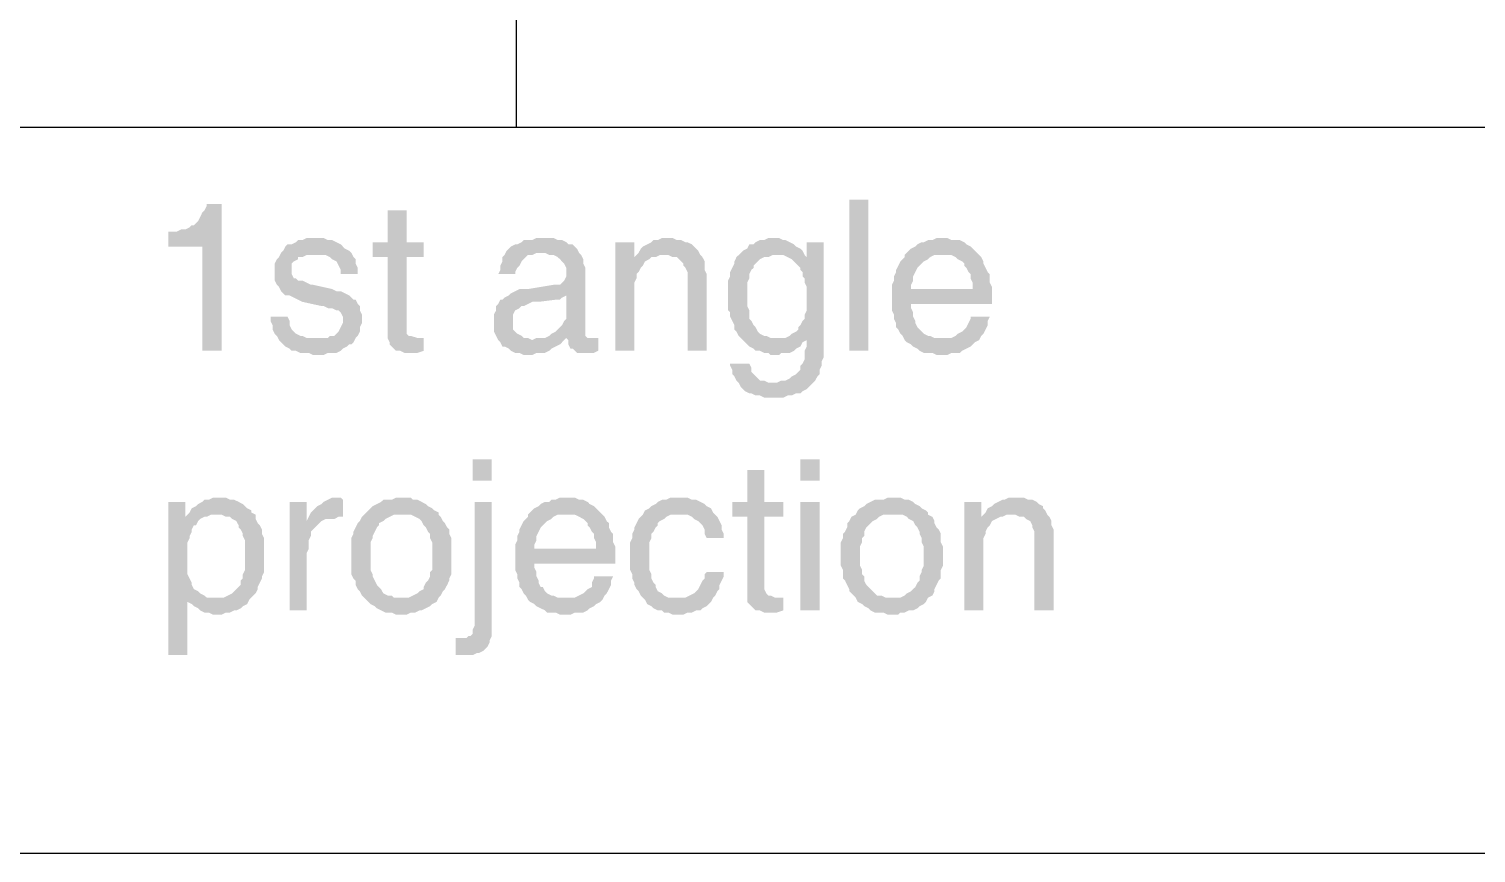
# Model space of a CAD drawing. Header units: inches. Extents: x 3613 to 8393, y -2205 to -794.
# Drawn here: x 4394.09 to 4424.78, y -2185.12 to -2167.65 of the extents above; entities that cross this region are included whole.
import ezdxf

# ---------------------------------------------------------------- set-up
doc = ezdxf.new("R2010")
doc.units = ezdxf.units.IN
doc.header["$MEASUREMENT"] = 0

msp = doc.modelspace()

# ---------------------------------------------------------------- hatches: boundary and pattern name
at = {"transparency": 33554559}
for points in [[(4411.491, -2174.472), (4411.491, -2171.268), (4411.898, -2171.268), (4411.898, -2174.472)], [(4398.178, -2171.358), (4397.862, -2171.358), (4397.862, -2171.403), (4397.816, -2171.493), (4397.771, -2171.538), (4397.726, -2171.629), (4397.681, -2171.719), (4397.636, -2171.764), (4397.591, -2171.809), (4397.546, -2171.809), (4397.501, -2171.854), (4397.41, -2171.9), (4397.32, -2171.9), (4397.23, -2171.945), (4397.049, -2171.945), (4397.049, -2172.261), (4397.771, -2172.261), (4397.771, -2174.472), (4398.178, -2174.472)], [(4402.104, -2171.493), (4401.698, -2171.493), (4401.698, -2172.17), (4401.382, -2172.17), (4401.382, -2172.486), (4401.698, -2172.486), (4401.698, -2174.201), (4401.743, -2174.292), (4401.743, -2174.337), (4401.788, -2174.382), (4401.833, -2174.427), (4401.878, -2174.472), (4401.969, -2174.472), (4402.059, -2174.517), (4402.33, -2174.517), (4402.465, -2174.472), (4402.465, -2174.201), (4402.33, -2174.201), (4402.194, -2174.156), (4402.149, -2174.156), (4402.104, -2174.111), (4402.104, -2172.486), (4402.465, -2172.486), (4402.465, -2172.17), (4402.104, -2172.17)], [(4400.163, -2172.08), (4399.983, -2172.08), (4399.893, -2172.125), (4399.802, -2172.125), (4399.757, -2172.17), (4399.667, -2172.215), (4399.577, -2172.215), (4399.531, -2172.261), (4399.486, -2172.351), (4399.441, -2172.396), (4399.396, -2172.486), (4399.351, -2172.531), (4399.306, -2172.622), (4399.306, -2172.983), (4399.351, -2173.073), (4399.396, -2173.118), (4399.441, -2173.208), (4399.486, -2173.254), (4399.531, -2173.299), (4399.622, -2173.299), (4399.712, -2173.344), (4399.802, -2173.389), (4399.893, -2173.434), (4400.299, -2173.524), (4400.344, -2173.524), (4400.434, -2173.569), (4400.524, -2173.569), (4400.615, -2173.615), (4400.66, -2173.615), (4400.705, -2173.66), (4400.75, -2173.75), (4400.75, -2173.885), (4400.705, -2173.976), (4400.66, -2174.066), (4400.615, -2174.111), (4400.57, -2174.156), (4400.479, -2174.156), (4400.434, -2174.201), (4400.208, -2174.201), (4399.396, -2174.246), (4399.441, -2174.292), (4399.486, -2174.337), (4399.531, -2174.382), (4399.622, -2174.427), (4399.667, -2174.472), (4399.757, -2174.472), (4399.847, -2174.517), (4400.028, -2174.517), (4400.118, -2174.562), (4400.344, -2174.562), (4400.434, -2174.517), (4400.615, -2174.517), (4400.705, -2174.472), (4400.75, -2174.427), (4400.84, -2174.382), (4400.885, -2174.337), (4400.931, -2174.337), (4400.976, -2174.292), (4401.021, -2174.201), (4401.066, -2174.156), (4401.111, -2174.066), (4401.111, -2173.976), (4401.156, -2173.885), (4401.156, -2173.795), (4401.156, -2173.705), (4401.111, -2173.615), (4401.111, -2173.524), (4401.066, -2173.479), (4401.021, -2173.389), (4400.976, -2173.389), (4400.931, -2173.344), (4400.885, -2173.299), (4400.795, -2173.254), (4400.705, -2173.208), (4400.615, -2173.208), (4400.524, -2173.163), (4400.118, -2173.073), (4400.073, -2173.073), (4399.983, -2173.028), (4399.893, -2172.983), (4399.802, -2172.983), (4399.757, -2172.938), (4399.712, -2172.938), (4399.667, -2172.847), (4399.667, -2172.622), (4399.712, -2172.577), (4399.802, -2172.531), (4399.802, -2172.486), (4399.893, -2172.486), (4399.983, -2172.441), (4400.163, -2172.441), (4400.931, -2172.396), (4400.885, -2172.351), (4400.795, -2172.306), (4400.75, -2172.261), (4400.705, -2172.215), (4400.615, -2172.17), (4400.524, -2172.125), (4400.434, -2172.125), (4400.344, -2172.08), (4400.254, -2172.08)], [(4405.038, -2172.08), (4404.857, -2172.08), (4404.767, -2172.125), (4404.586, -2172.125), (4404.541, -2172.17), (4404.451, -2172.215), (4404.406, -2172.215), (4404.315, -2172.261), (4404.27, -2172.306), (4404.225, -2172.351), (4404.18, -2172.441), (4404.135, -2172.486), (4404.135, -2172.577), (4404.09, -2172.667), (4404.09, -2172.757), (4404.045, -2172.847), (4404.406, -2172.847), (4404.406, -2172.802), (4404.451, -2172.712), (4404.496, -2172.667), (4404.541, -2172.577), (4404.586, -2172.531), (4404.631, -2172.486), (4404.677, -2172.441), (4404.767, -2172.441), (4404.857, -2172.396), (4405.76, -2172.396), (4405.715, -2172.306), (4405.669, -2172.261), (4405.624, -2172.215), (4405.534, -2172.215), (4405.489, -2172.17), (4405.399, -2172.125), (4405.308, -2172.125), (4405.218, -2172.08), (4405.128, -2172.08)], [(4406.933, -2172.17), (4406.527, -2172.17), (4406.527, -2174.472), (4406.933, -2174.472), (4406.933, -2173.254), (4406.933, -2173.028), (4406.978, -2172.938), (4406.978, -2172.847), (4407.023, -2172.802), (4407.069, -2172.712), (4407.114, -2172.667), (4407.114, -2172.667), (4407.159, -2172.577), (4407.249, -2172.531), (4406.933, -2172.486)], [(4407.655, -2172.08), (4407.52, -2172.08), (4407.43, -2172.125), (4407.339, -2172.125), (4407.294, -2172.17), (4407.204, -2172.215), (4407.114, -2172.261), (4407.069, -2172.306), (4407.023, -2172.396), (4406.933, -2172.486), (4407.249, -2172.531), (4407.294, -2172.486), (4407.384, -2172.486), (4407.475, -2172.441), (4408.332, -2172.441), (4408.287, -2172.351), (4408.242, -2172.306), (4408.197, -2172.261), (4408.152, -2172.215), (4408.061, -2172.17), (4408.016, -2172.17), (4407.926, -2172.125), (4407.836, -2172.125), (4407.746, -2172.08)], [(4409.912, -2172.08), (4409.776, -2172.08), (4409.686, -2172.125), (4409.596, -2172.125), (4409.506, -2172.17), (4409.461, -2172.215), (4409.37, -2172.215), (4409.325, -2172.306), (4409.235, -2172.351), (4409.19, -2172.396), (4409.145, -2172.441), (4410.092, -2172.441), (4410.183, -2172.486), (4410.273, -2172.531), (4410.589, -2172.486), (4410.544, -2172.441), (4410.544, -2172.441), (4410.499, -2172.351), (4410.453, -2172.306), (4410.363, -2172.261), (4410.318, -2172.215), (4410.228, -2172.17), (4410.138, -2172.125), (4410.092, -2172.125), (4410.002, -2172.08)], [(4410.95, -2172.17), (4410.589, -2172.17), (4410.589, -2172.486), (4410.273, -2172.531), (4410.318, -2172.577), (4410.363, -2172.622), (4410.453, -2172.712), (4410.453, -2172.757), (4410.499, -2172.802), (4410.499, -2172.892), (4410.544, -2172.938), (4410.544, -2173.028), (4410.589, -2173.118), (4410.589, -2173.615), (4410.544, -2173.705), (4410.544, -2173.795), (4410.499, -2173.84), (4410.453, -2173.93), (4410.408, -2173.976), (4410.408, -2174.021), (4410.363, -2174.066), (4410.273, -2174.111), (4410.228, -2174.156), (4410.138, -2174.201), (4409.957, -2174.201), (4410.589, -2174.246), (4410.589, -2174.382), (4410.544, -2174.472), (4410.544, -2174.653), (4410.499, -2174.743), (4410.453, -2174.788), (4410.453, -2174.878), (4410.408, -2174.923), (4410.363, -2174.969), (4410.273, -2175.014), (4410.228, -2175.059), (4410.138, -2175.104), (4410.047, -2175.104), (4409.957, -2175.149), (4409.867, -2175.149), (4410.724, -2175.149), (4410.769, -2175.104), (4410.815, -2175.014), (4410.86, -2174.969), (4410.86, -2174.878), (4410.905, -2174.788), (4410.905, -2174.698), (4410.95, -2174.607), (4410.95, -2174.337)], [(4413.477, -2172.08), (4413.342, -2172.08), (4413.252, -2172.125), (4413.161, -2172.125), (4413.071, -2172.17), (4413.026, -2172.17), (4412.936, -2172.215), (4412.891, -2172.261), (4412.8, -2172.306), (4412.755, -2172.351), (4412.665, -2172.441), (4413.658, -2172.441), (4413.748, -2172.486), (4413.793, -2172.531), (4413.884, -2172.577), (4413.929, -2172.622), (4413.929, -2172.667), (4413.974, -2172.712), (4414.019, -2172.802), (4414.064, -2172.847), (4414.064, -2172.938), (4414.109, -2173.028), (4414.109, -2173.163), (4412.394, -2173.163), (4412.394, -2173.615), (4412.439, -2173.705), (4412.439, -2173.795), (4412.484, -2173.885), (4412.484, -2173.976), (4412.53, -2174.021), (4412.575, -2174.111), (4412.62, -2174.156), (4412.665, -2174.246), (4413.477, -2174.201), (4413.297, -2174.201), (4413.207, -2174.156), (4413.161, -2174.156), (4413.071, -2174.111), (4413.026, -2174.066), (4412.936, -2173.976), (4412.936, -2173.976), (4412.891, -2173.885), (4412.891, -2173.84), (4412.845, -2173.75), (4412.845, -2173.66), (4412.8, -2173.569), (4412.8, -2173.479), (4414.515, -2173.479), (4414.515, -2173.118), (4414.47, -2173.028), (4414.47, -2172.847), (4414.425, -2172.802), (4414.38, -2172.712), (4414.335, -2172.622), (4414.335, -2172.577), (4414.29, -2172.486), (4414.245, -2172.441), (4414.199, -2172.396), (4414.109, -2172.306), (4414.064, -2172.261), (4413.974, -2172.215), (4413.929, -2172.17), (4413.838, -2172.125), (4413.658, -2172.125), (4413.568, -2172.08)], [(4400.931, -2172.396), (4400.163, -2172.441), (4400.389, -2172.441), (4400.479, -2172.486), (4400.524, -2172.531), (4400.524, -2172.531), (4400.615, -2172.577), (4400.66, -2172.667), (4400.705, -2172.757), (4400.705, -2172.847), (4401.066, -2172.847), (4401.066, -2172.712), (4401.021, -2172.622), (4401.021, -2172.531), (4400.976, -2172.486)], [(4405.76, -2172.396), (4404.947, -2172.396), (4405.038, -2172.396), (4405.128, -2172.441), (4405.218, -2172.441), (4405.308, -2172.486), (4405.354, -2172.531), (4405.399, -2172.577), (4405.444, -2172.622), (4405.489, -2172.712), (4405.489, -2172.892), (4405.444, -2172.983), (4405.399, -2173.028), (4405.354, -2173.073), (4405.218, -2173.073), (4404.677, -2173.163), (4404.496, -2173.163), (4404.406, -2173.208), (4404.315, -2173.254), (4404.27, -2173.299), (4405.489, -2173.299), (4405.489, -2173.705), (4405.489, -2173.795), (4405.444, -2173.84), (4405.399, -2173.93), (4405.354, -2173.976), (4405.263, -2174.066), (4405.263, -2174.066), (4405.173, -2174.111), (4405.128, -2174.156), (4405.038, -2174.201), (4404.857, -2174.201), (4404.767, -2174.246), (4404.045, -2174.246), (4404.09, -2174.292), (4404.135, -2174.382), (4404.18, -2174.382), (4404.27, -2174.427), (4404.315, -2174.472), (4404.406, -2174.517), (4404.496, -2174.517), (4404.586, -2174.562), (4404.767, -2174.562), (4404.857, -2174.517), (4405.038, -2174.517), (4405.128, -2174.472), (4405.173, -2174.427), (4405.263, -2174.382), (4405.354, -2174.337), (4405.399, -2174.292), (4405.444, -2174.246), (4405.489, -2174.201), (4405.94, -2174.201), (4405.895, -2174.156), (4405.895, -2172.712), (4405.85, -2172.622), (4405.85, -2172.531), (4405.805, -2172.441)], [(4408.332, -2172.441), (4407.565, -2172.441), (4407.655, -2172.441), (4407.746, -2172.486), (4407.836, -2172.486), (4407.881, -2172.531), (4407.926, -2172.577), (4407.971, -2172.622), (4407.971, -2172.667), (4408.016, -2172.712), (4408.061, -2172.802), (4408.061, -2174.472), (4408.468, -2174.472), (4408.468, -2172.847), (4408.423, -2172.757), (4408.423, -2172.577), (4408.377, -2172.486)], [(4409.145, -2172.441), (4409.099, -2172.486), (4409.054, -2172.577), (4409.054, -2172.622), (4409.009, -2172.712), (4408.964, -2172.802), (4408.964, -2172.892), (4408.919, -2172.983), (4408.919, -2173.615), (4408.964, -2173.66), (4408.964, -2173.75), (4409.009, -2173.84), (4409.054, -2173.93), (4409.054, -2174.021), (4409.099, -2174.066), (4409.145, -2174.156), (4409.19, -2174.201), (4409.235, -2174.246), (4409.325, -2174.337), (4409.37, -2174.382), (4409.461, -2174.427), (4409.506, -2174.472), (4409.596, -2174.472), (4409.686, -2174.517), (4409.776, -2174.517), (4409.822, -2174.562), (4410.002, -2174.562), (4410.047, -2174.517), (4410.228, -2174.517), (4410.318, -2174.472), (4410.363, -2174.427), (4410.453, -2174.382), (4410.499, -2174.292), (4410.589, -2174.246), (4410.589, -2174.246), (4409.957, -2174.201), (4409.822, -2174.201), (4409.731, -2174.156), (4409.686, -2174.156), (4409.596, -2174.111), (4409.551, -2174.066), (4409.506, -2173.976), (4409.461, -2173.93), (4409.415, -2173.84), (4409.37, -2173.795), (4409.37, -2173.615), (4409.325, -2173.524), (4409.325, -2173.028), (4409.37, -2172.938), (4409.37, -2172.847), (4409.415, -2172.757), (4409.461, -2172.712), (4409.461, -2172.667), (4409.506, -2172.622), (4409.551, -2172.577), (4409.596, -2172.531), (4409.686, -2172.486), (4409.776, -2172.486), (4409.867, -2172.441), (4409.957, -2172.441)], [(4412.665, -2172.441), (4412.665, -2172.486), (4412.62, -2172.531), (4412.575, -2172.577), (4412.53, -2172.667), (4412.484, -2172.757), (4412.484, -2172.802), (4412.439, -2172.892), (4412.439, -2172.983), (4412.394, -2173.073), (4412.394, -2173.163), (4412.8, -2173.163), (4412.8, -2173.073), (4412.845, -2172.983), (4412.845, -2172.892), (4412.891, -2172.802), (4412.936, -2172.712), (4412.981, -2172.667), (4413.026, -2172.622), (4413.071, -2172.577), (4413.161, -2172.531), (4413.207, -2172.486), (4413.297, -2172.441), (4413.477, -2172.441)], [(4404.27, -2173.299), (4404.18, -2173.344), (4404.135, -2173.389), (4404.09, -2173.389), (4404.045, -2173.479), (4404, -2173.524), (4404, -2173.615), (4403.954, -2173.705), (4403.954, -2173.885), (4403.954, -2174.066), (4404, -2174.156), (4404.045, -2174.246), (4404.767, -2174.246), (4404.677, -2174.201), (4404.586, -2174.201), (4404.541, -2174.156), (4404.451, -2174.111), (4404.406, -2174.066), (4404.361, -2174.021), (4404.361, -2173.705), (4404.406, -2173.615), (4404.496, -2173.569), (4404.541, -2173.524), (4404.586, -2173.524), (4404.677, -2173.479), (4404.767, -2173.434), (4404.902, -2173.434), (4405.263, -2173.389), (4405.354, -2173.389), (4405.399, -2173.344), (4405.489, -2173.299)], [(4399.577, -2173.75), (4399.216, -2173.75), (4399.216, -2173.84), (4399.261, -2173.93), (4399.261, -2174.021), (4399.306, -2174.111), (4399.351, -2174.156), (4399.396, -2174.246), (4400.208, -2174.201), (4399.983, -2174.201), (4399.893, -2174.156), (4399.847, -2174.156), (4399.757, -2174.111), (4399.712, -2174.066), (4399.667, -2174.021), (4399.622, -2173.93), (4399.622, -2173.84)], [(4414.47, -2173.75), (4414.064, -2173.75), (4414.064, -2173.795), (4414.019, -2173.885), (4413.974, -2173.976), (4413.929, -2174.021), (4413.884, -2174.066), (4413.793, -2174.111), (4413.748, -2174.156), (4413.658, -2174.201), (4413.477, -2174.201), (4412.665, -2174.246), (4412.665, -2174.246), (4412.71, -2174.292), (4412.8, -2174.337), (4412.845, -2174.382), (4412.936, -2174.427), (4412.981, -2174.472), (4413.071, -2174.517), (4413.252, -2174.517), (4413.342, -2174.562), (4413.568, -2174.562), (4413.658, -2174.517), (4413.838, -2174.517), (4413.884, -2174.472), (4413.974, -2174.427), (4414.064, -2174.382), (4414.109, -2174.337), (4414.154, -2174.292), (4414.245, -2174.246), (4414.29, -2174.156), (4414.335, -2174.111), (4414.38, -2174.021), (4414.425, -2173.93), (4414.425, -2173.84)], [(4405.94, -2174.201), (4405.489, -2174.201), (4405.534, -2174.246), (4406.031, -2174.201), (4405.985, -2174.201)], [(4406.166, -2174.201), (4406.031, -2174.201), (4405.534, -2174.246), (4405.534, -2174.337), (4405.579, -2174.427), (4405.624, -2174.427), (4405.669, -2174.472), (4405.715, -2174.517), (4406.076, -2174.517), (4406.166, -2174.472)], [(4409.37, -2174.743), (4408.964, -2174.743), (4408.964, -2174.788), (4409.009, -2174.878), (4409.009, -2174.969), (4409.054, -2175.014), (4409.099, -2175.104), (4409.145, -2175.149), (4409.19, -2175.239), (4409.235, -2175.284), (4409.28, -2175.33), (4409.37, -2175.375), (4409.415, -2175.375), (4409.506, -2175.42), (4409.596, -2175.42), (4409.686, -2175.465), (4410.092, -2175.465), (4410.183, -2175.42), (4410.273, -2175.42), (4410.363, -2175.375), (4410.453, -2175.375), (4410.499, -2175.33), (4410.589, -2175.284), (4410.634, -2175.239), (4410.679, -2175.194), (4410.724, -2175.149), (4409.776, -2175.149), (4409.686, -2175.104), (4409.596, -2175.104), (4409.551, -2175.059), (4409.506, -2175.014), (4409.415, -2174.923), (4409.415, -2174.833)], [(4403.909, -2177.225), (4403.909, -2176.774), (4403.503, -2176.774), (4403.503, -2177.225)], [(4410.86, -2177.225), (4410.86, -2176.774), (4410.453, -2176.774), (4410.453, -2177.225)], [(4409.686, -2176.999), (4409.325, -2176.999), (4409.325, -2177.676), (4409.009, -2177.676), (4409.009, -2177.992), (4409.325, -2177.992), (4409.325, -2179.798), (4409.37, -2179.843), (4409.415, -2179.888), (4409.461, -2179.933), (4409.506, -2179.978), (4409.596, -2179.978), (4409.686, -2180.023), (4409.957, -2180.023), (4410.092, -2179.978), (4410.092, -2179.707), (4409.912, -2179.707), (4409.822, -2179.662), (4409.776, -2179.662), (4409.731, -2179.617), (4409.686, -2179.527), (4409.686, -2177.992), (4410.092, -2177.992), (4410.092, -2177.676), (4409.686, -2177.676)], [(4397.41, -2177.676), (4397.049, -2177.676), (4397.049, -2180.926), (4397.455, -2180.926), (4397.455, -2179.753), (4398.042, -2179.707), (4397.862, -2179.707), (4397.816, -2179.662), (4397.726, -2179.617), (4397.681, -2179.572), (4397.591, -2179.527), (4397.546, -2179.437), (4397.546, -2179.391), (4397.501, -2179.301), (4397.455, -2179.211), (4397.455, -2178.534), (4397.501, -2178.444), (4397.501, -2178.399), (4397.546, -2178.308), (4397.546, -2178.263), (4397.591, -2178.173), (4397.636, -2178.173), (4397.681, -2178.083), (4397.726, -2178.038), (4397.816, -2177.992), (4397.41, -2177.992)], [(4398.087, -2177.586), (4397.997, -2177.586), (4397.907, -2177.631), (4397.816, -2177.631), (4397.771, -2177.676), (4397.681, -2177.722), (4397.636, -2177.767), (4397.546, -2177.812), (4397.501, -2177.902), (4397.455, -2177.947), (4397.41, -2177.992), (4397.862, -2177.992), (4397.952, -2177.947), (4398.042, -2177.947), (4398.809, -2177.902), (4398.809, -2177.857), (4398.719, -2177.812), (4398.674, -2177.767), (4398.629, -2177.722), (4398.539, -2177.676), (4398.448, -2177.631), (4398.358, -2177.631), (4398.268, -2177.586), (4398.178, -2177.586)], [(4399.983, -2177.676), (4399.622, -2177.676), (4399.622, -2179.978), (4399.983, -2179.978), (4399.983, -2178.76), (4400.028, -2178.669), (4400.028, -2178.489), (4400.073, -2178.399), (4400.073, -2178.308), (4400.118, -2178.263), (4400.163, -2178.218), (4400.208, -2178.173), (4400.254, -2178.128), (4400.299, -2178.083), (4399.983, -2178.083)], [(4400.615, -2177.586), (4400.524, -2177.586), (4400.434, -2177.631), (4400.344, -2177.676), (4400.299, -2177.722), (4400.208, -2177.767), (4400.163, -2177.812), (4400.073, -2177.902), (4400.073, -2177.902), (4400.028, -2177.992), (4400.75, -2177.992), (4400.75, -2177.631), (4400.705, -2177.586)], [(4401.969, -2177.586), (4401.878, -2177.586), (4401.788, -2177.631), (4401.608, -2177.631), (4401.562, -2177.676), (4401.472, -2177.722), (4401.382, -2177.767), (4401.337, -2177.812), (4401.292, -2177.857), (4401.201, -2177.947), (4401.201, -2177.947), (4401.156, -2177.992), (4401.111, -2178.083), (4401.066, -2178.128), (4401.021, -2178.218), (4400.976, -2178.308), (4400.976, -2178.353), (4400.931, -2178.444), (4400.931, -2179.211), (4400.976, -2179.301), (4401.021, -2179.346), (4401.021, -2179.437), (4401.066, -2179.527), (4401.111, -2179.572), (4401.156, -2179.662), (4401.201, -2179.707), (4401.969, -2179.707), (4401.833, -2179.707), (4401.788, -2179.662), (4401.698, -2179.662), (4401.608, -2179.617), (4401.562, -2179.527), (4401.517, -2179.482), (4401.472, -2179.437), (4401.427, -2179.346), (4401.382, -2179.256), (4401.382, -2179.211), (4401.337, -2179.121), (4401.337, -2178.534), (4401.382, -2178.444), (4401.382, -2178.399), (4401.427, -2178.308), (4401.472, -2178.218), (4401.517, -2178.173), (4401.517, -2178.128), (4401.608, -2178.083), (4401.653, -2178.038), (4401.743, -2177.992), (4401.833, -2177.947), (4401.969, -2177.947), (4402.781, -2177.902), (4402.691, -2177.857), (4402.646, -2177.812), (4402.555, -2177.767), (4402.51, -2177.722), (4402.42, -2177.676), (4402.33, -2177.631), (4402.239, -2177.631), (4402.194, -2177.586), (4402.104, -2177.586)], [(4403.909, -2177.676), (4403.548, -2177.676), (4403.548, -2180.294), (4403.503, -2180.384), (4403.503, -2180.475), (4403.458, -2180.52), (4403.413, -2180.52), (4403.368, -2180.565), (4403.142, -2180.565), (4403.142, -2180.926), (4403.503, -2180.926), (4403.593, -2180.881), (4403.638, -2180.881), (4403.729, -2180.836), (4403.774, -2180.791), (4403.819, -2180.745), (4403.864, -2180.655), (4403.864, -2180.61), (4403.909, -2180.52), (4403.909, -2180.294)], [(4405.489, -2177.586), (4405.354, -2177.586), (4405.263, -2177.631), (4405.173, -2177.631), (4405.128, -2177.676), (4405.038, -2177.676), (4404.947, -2177.722), (4404.902, -2177.767), (4404.812, -2177.812), (4404.767, -2177.857), (4404.677, -2177.947), (4405.669, -2177.947), (4405.76, -2177.992), (4405.85, -2178.038), (4405.895, -2178.083), (4405.94, -2178.128), (4405.94, -2178.173), (4405.985, -2178.218), (4406.031, -2178.308), (4406.076, -2178.353), (4406.076, -2178.444), (4406.121, -2178.534), (4406.121, -2178.669), (4404.406, -2178.669), (4404.406, -2179.121), (4404.451, -2179.211), (4404.451, -2179.301), (4404.496, -2179.391), (4404.496, -2179.482), (4404.541, -2179.527), (4404.586, -2179.617), (4404.631, -2179.662), (4404.677, -2179.753), (4405.489, -2179.707), (4405.308, -2179.707), (4405.218, -2179.662), (4405.173, -2179.662), (4405.083, -2179.617), (4405.038, -2179.572), (4404.992, -2179.482), (4404.947, -2179.482), (4404.902, -2179.391), (4404.902, -2179.346), (4404.857, -2179.256), (4404.857, -2179.166), (4404.812, -2179.076), (4404.812, -2178.985), (4406.527, -2178.985), (4406.527, -2178.624), (4406.482, -2178.534), (4406.482, -2178.353), (4406.437, -2178.308), (4406.392, -2178.218), (4406.392, -2178.128), (4406.346, -2178.083), (4406.301, -2177.992), (4406.256, -2177.947), (4406.211, -2177.902), (4406.121, -2177.812), (4406.076, -2177.767), (4405.985, -2177.722), (4405.94, -2177.676), (4405.85, -2177.631), (4405.76, -2177.631), (4405.669, -2177.586), (4405.579, -2177.586)], [(4407.881, -2177.586), (4407.7, -2177.586), (4407.61, -2177.631), (4407.52, -2177.631), (4407.43, -2177.676), (4407.384, -2177.722), (4407.294, -2177.767), (4407.249, -2177.812), (4407.159, -2177.857), (4407.114, -2177.947), (4408.061, -2177.947), (4408.152, -2177.992), (4408.197, -2178.038), (4408.287, -2178.083), (4408.332, -2178.128), (4408.377, -2178.173), (4408.423, -2178.263), (4408.423, -2178.353), (4408.468, -2178.444), (4408.829, -2178.444), (4408.829, -2178.353), (4408.784, -2178.263), (4408.784, -2178.173), (4408.738, -2178.083), (4408.693, -2177.992), (4408.648, -2177.947), (4408.603, -2177.902), (4408.558, -2177.812), (4408.558, -2177.812), (4408.468, -2177.767), (4408.423, -2177.722), (4408.332, -2177.676), (4408.242, -2177.631), (4408.152, -2177.631), (4408.061, -2177.586), (4407.971, -2177.586)], [(4410.86, -2179.978), (4410.86, -2177.676), (4410.453, -2177.676), (4410.453, -2179.978)], [(4412.394, -2177.586), (4412.304, -2177.586), (4412.214, -2177.631), (4412.033, -2177.631), (4411.943, -2177.676), (4411.853, -2177.722), (4411.807, -2177.767), (4411.717, -2177.812), (4411.672, -2177.857), (4411.627, -2177.947), (4411.627, -2177.947), (4411.537, -2177.992), (4411.491, -2178.083), (4411.446, -2178.128), (4411.446, -2178.218), (4411.401, -2178.308), (4411.356, -2178.353), (4411.356, -2178.444), (4411.311, -2178.534), (4411.311, -2179.03), (4411.356, -2179.121), (4411.356, -2179.301), (4411.401, -2179.346), (4411.446, -2179.437), (4411.491, -2179.527), (4411.491, -2179.572), (4411.582, -2179.662), (4411.627, -2179.707), (4412.394, -2179.707), (4412.259, -2179.707), (4412.168, -2179.662), (4412.078, -2179.662), (4412.033, -2179.617), (4411.943, -2179.527), (4411.898, -2179.482), (4411.853, -2179.437), (4411.807, -2179.346), (4411.807, -2179.256), (4411.762, -2179.211), (4411.762, -2179.121), (4411.717, -2179.03), (4411.717, -2178.624), (4411.762, -2178.534), (4411.762, -2178.444), (4411.807, -2178.399), (4411.807, -2178.308), (4411.853, -2178.218), (4411.898, -2178.173), (4411.943, -2178.128), (4411.988, -2178.083), (4412.078, -2178.038), (4412.123, -2177.992), (4412.214, -2177.947), (4412.394, -2177.947), (4413.161, -2177.902), (4413.116, -2177.857), (4413.026, -2177.812), (4412.981, -2177.767), (4412.891, -2177.722), (4412.845, -2177.676), (4412.755, -2177.631), (4412.665, -2177.631), (4412.575, -2177.586), (4412.484, -2177.586)], [(4414.29, -2177.676), (4413.929, -2177.676), (4413.929, -2179.978), (4414.335, -2179.978), (4414.335, -2178.76), (4414.335, -2178.444), (4414.38, -2178.353), (4414.38, -2178.308), (4414.425, -2178.218), (4414.47, -2178.173), (4414.47, -2178.173), (4414.515, -2178.083), (4414.606, -2178.038), (4414.29, -2177.992)], [(4415.012, -2177.586), (4414.876, -2177.586), (4414.786, -2177.631), (4414.741, -2177.631), (4414.651, -2177.676), (4414.56, -2177.722), (4414.515, -2177.767), (4414.425, -2177.812), (4414.38, -2177.902), (4414.29, -2177.992), (4414.606, -2178.038), (4414.696, -2177.992), (4414.741, -2177.992), (4414.831, -2177.947), (4415.689, -2177.947), (4415.644, -2177.857), (4415.599, -2177.812), (4415.599, -2177.767), (4415.508, -2177.722), (4415.463, -2177.676), (4415.373, -2177.631), (4415.283, -2177.631), (4415.192, -2177.586), (4415.102, -2177.586)], [(4398.809, -2177.902), (4398.042, -2177.947), (4398.178, -2177.947), (4398.268, -2177.992), (4398.358, -2177.992), (4398.403, -2178.038), (4398.493, -2178.083), (4398.539, -2178.173), (4398.539, -2178.218), (4398.584, -2178.263), (4398.629, -2178.353), (4398.629, -2178.399), (4398.674, -2178.489), (4398.674, -2178.805), (4398.674, -2179.121), (4398.629, -2179.211), (4398.629, -2179.301), (4398.584, -2179.346), (4398.584, -2179.437), (4398.539, -2179.482), (4398.493, -2179.527), (4398.448, -2179.572), (4398.403, -2179.617), (4398.313, -2179.662), (4398.223, -2179.707), (4398.042, -2179.707), (4397.455, -2179.753), (4397.455, -2179.798), (4397.546, -2179.843), (4397.591, -2179.888), (4397.681, -2179.933), (4397.726, -2179.978), (4397.816, -2180.023), (4397.907, -2180.023), (4397.997, -2180.068), (4398.178, -2180.068), (4398.268, -2180.023), (4398.358, -2180.023), (4398.448, -2179.978), (4398.493, -2179.978), (4398.584, -2179.933), (4398.629, -2179.888), (4398.719, -2179.843), (4398.764, -2179.753), (4398.809, -2179.707), (4398.854, -2179.662), (4398.9, -2179.617), (4398.945, -2179.527), (4398.945, -2179.482), (4398.99, -2179.391), (4399.035, -2179.301), (4399.035, -2179.256), (4399.08, -2179.166), (4399.08, -2178.444), (4399.035, -2178.353), (4399.035, -2178.263), (4398.99, -2178.173), (4398.945, -2178.128), (4398.9, -2178.038), (4398.9, -2177.947)], [(4400.028, -2177.992), (4399.983, -2178.083), (4400.299, -2178.083), (4400.389, -2178.038), (4400.57, -2178.038), (4400.66, -2177.992)], [(4402.781, -2177.902), (4401.969, -2177.947), (4402.194, -2177.947), (4402.285, -2177.992), (4402.375, -2178.038), (4402.42, -2178.083), (4402.465, -2178.173), (4402.51, -2178.218), (4402.555, -2178.308), (4402.6, -2178.353), (4402.6, -2178.444), (4402.646, -2178.534), (4402.646, -2179.121), (4402.6, -2179.166), (4402.6, -2179.256), (4402.555, -2179.346), (4402.51, -2179.391), (4402.465, -2179.482), (4402.465, -2179.527), (4402.375, -2179.572), (4402.33, -2179.617), (4402.239, -2179.662), (4402.149, -2179.707), (4401.201, -2179.707), (4401.292, -2179.798), (4401.337, -2179.843), (4401.427, -2179.888), (4401.472, -2179.933), (4401.562, -2179.978), (4401.653, -2180.023), (4401.788, -2180.023), (4401.878, -2180.068), (4402.104, -2180.068), (4402.194, -2180.023), (4402.285, -2180.023), (4402.375, -2179.978), (4402.42, -2179.978), (4402.51, -2179.933), (4402.6, -2179.888), (4402.646, -2179.843), (4402.736, -2179.798), (4402.781, -2179.707), (4402.781, -2179.707), (4402.826, -2179.662), (4402.871, -2179.572), (4402.916, -2179.527), (4402.962, -2179.437), (4403.007, -2179.346), (4403.007, -2179.301), (4403.052, -2179.211), (4403.052, -2178.805), (4403.052, -2178.444), (4403.007, -2178.353), (4403.007, -2178.263), (4402.962, -2178.218), (4402.916, -2178.128), (4402.871, -2178.083), (4402.826, -2177.992), (4402.781, -2177.947)], [(4404.677, -2177.947), (4404.677, -2177.992), (4404.631, -2178.038), (4404.586, -2178.083), (4404.541, -2178.173), (4404.496, -2178.263), (4404.496, -2178.308), (4404.451, -2178.399), (4404.451, -2178.489), (4404.406, -2178.579), (4404.406, -2178.669), (4404.812, -2178.669), (4404.812, -2178.579), (4404.857, -2178.489), (4404.857, -2178.399), (4404.902, -2178.308), (4404.947, -2178.218), (4404.992, -2178.173), (4405.038, -2178.128), (4405.083, -2178.083), (4405.173, -2178.038), (4405.218, -2177.992), (4405.308, -2177.947), (4405.489, -2177.947)], [(4407.114, -2177.947), (4407.069, -2177.992), (4407.023, -2178.038), (4406.978, -2178.128), (4406.933, -2178.218), (4406.933, -2178.263), (4406.888, -2178.353), (4406.888, -2178.444), (4406.843, -2178.534), (4406.843, -2179.121), (4406.888, -2179.211), (4406.888, -2179.301), (4406.933, -2179.391), (4406.933, -2179.437), (4406.978, -2179.527), (4407.023, -2179.572), (4407.069, -2179.662), (4407.114, -2179.707), (4407.881, -2179.707), (4407.655, -2179.707), (4407.565, -2179.662), (4407.52, -2179.617), (4407.43, -2179.572), (4407.384, -2179.482), (4407.384, -2179.437), (4407.339, -2179.391), (4407.294, -2179.301), (4407.294, -2179.211), (4407.249, -2179.121), (4407.249, -2178.534), (4407.294, -2178.444), (4407.294, -2178.353), (4407.339, -2178.308), (4407.384, -2178.218), (4407.43, -2178.173), (4407.43, -2178.128), (4407.475, -2178.083), (4407.565, -2178.038), (4407.61, -2177.992), (4407.7, -2177.947), (4407.881, -2177.947)], [(4413.161, -2177.902), (4412.394, -2177.947), (4412.62, -2177.947), (4412.71, -2177.992), (4412.755, -2178.038), (4412.845, -2178.083), (4412.891, -2178.173), (4412.936, -2178.218), (4412.981, -2178.308), (4412.981, -2178.353), (4413.026, -2178.444), (4413.026, -2178.534), (4413.071, -2178.624), (4413.071, -2179.03), (4413.026, -2179.121), (4413.026, -2179.166), (4412.981, -2179.256), (4412.981, -2179.346), (4412.936, -2179.391), (4412.891, -2179.482), (4412.845, -2179.527), (4412.8, -2179.572), (4412.71, -2179.617), (4412.665, -2179.662), (4412.575, -2179.707), (4411.627, -2179.707), (4411.672, -2179.798), (4411.762, -2179.843), (4411.807, -2179.888), (4411.898, -2179.933), (4411.943, -2179.978), (4412.033, -2180.023), (4412.214, -2180.023), (4412.304, -2180.068), (4412.53, -2180.068), (4412.575, -2180.023), (4412.665, -2180.023), (4412.755, -2179.978), (4412.845, -2179.978), (4412.936, -2179.933), (4412.981, -2179.888), (4413.071, -2179.843), (4413.116, -2179.798), (4413.161, -2179.707), (4413.161, -2179.707), (4413.252, -2179.662), (4413.297, -2179.572), (4413.297, -2179.527), (4413.342, -2179.437), (4413.387, -2179.346), (4413.432, -2179.301), (4413.432, -2179.121), (4413.477, -2179.03), (4413.477, -2178.805), (4413.477, -2178.624), (4413.432, -2178.534), (4413.432, -2178.353), (4413.387, -2178.263), (4413.342, -2178.218), (4413.297, -2178.128), (4413.297, -2178.083), (4413.252, -2177.992), (4413.161, -2177.947)], [(4415.689, -2177.947), (4414.922, -2177.947), (4415.012, -2177.947), (4415.102, -2177.992), (4415.192, -2177.992), (4415.237, -2178.038), (4415.328, -2178.083), (4415.328, -2178.083), (4415.373, -2178.173), (4415.373, -2178.218), (4415.418, -2178.308), (4415.418, -2179.978), (4415.824, -2179.978), (4415.824, -2178.263), (4415.779, -2178.173), (4415.779, -2178.083), (4415.734, -2177.992)], [(4406.482, -2179.256), (4406.076, -2179.256), (4406.076, -2179.301), (4406.031, -2179.391), (4406.031, -2179.482), (4405.94, -2179.527), (4405.895, -2179.572), (4405.85, -2179.617), (4405.76, -2179.662), (4405.669, -2179.707), (4405.489, -2179.707), (4404.677, -2179.753), (4404.677, -2179.753), (4404.722, -2179.798), (4404.812, -2179.843), (4404.857, -2179.888), (4404.947, -2179.933), (4405.038, -2179.978), (4405.083, -2180.023), (4405.263, -2180.023), (4405.354, -2180.068), (4405.579, -2180.068), (4405.669, -2180.023), (4405.85, -2180.023), (4405.94, -2179.978), (4405.985, -2179.933), (4406.076, -2179.888), (4406.121, -2179.843), (4406.211, -2179.798), (4406.256, -2179.753), (4406.301, -2179.662), (4406.346, -2179.617), (4406.392, -2179.527), (4406.437, -2179.437), (4406.437, -2179.346)], [(4408.829, -2179.166), (4408.468, -2179.166), (4408.423, -2179.211), (4408.423, -2179.301), (4408.377, -2179.346), (4408.332, -2179.437), (4408.287, -2179.527), (4408.242, -2179.572), (4408.197, -2179.617), (4408.107, -2179.662), (4408.016, -2179.707), (4407.114, -2179.707), (4407.159, -2179.753), (4407.204, -2179.843), (4407.294, -2179.888), (4407.339, -2179.933), (4407.43, -2179.978), (4407.52, -2179.978), (4407.565, -2180.023), (4407.655, -2180.023), (4407.746, -2180.068), (4407.971, -2180.068), (4408.061, -2180.023), (4408.152, -2180.023), (4408.242, -2179.978), (4408.332, -2179.978), (4408.377, -2179.933), (4408.468, -2179.888), (4408.513, -2179.843), (4408.558, -2179.798), (4408.603, -2179.707), (4408.648, -2179.662), (4408.693, -2179.572), (4408.738, -2179.527), (4408.738, -2179.437), (4408.784, -2179.346), (4408.829, -2179.256)]]:
    msp.add_hatch(color=256, dxfattribs=at).paths.add_polyline_path(points)

# ---------------------------------------------------------------- linework, layer by layer
msp.add_line((4404.425, -1913.772), (4404.425, -2169.733))
for points in [[(4096.451, -2169.733), (4492.889, -2169.733)], [(4096.451, -2185.123), (4445.521, -2185.123)]]:
    msp.add_lwpolyline(points)

doc.saveas('drawing.dxf')
